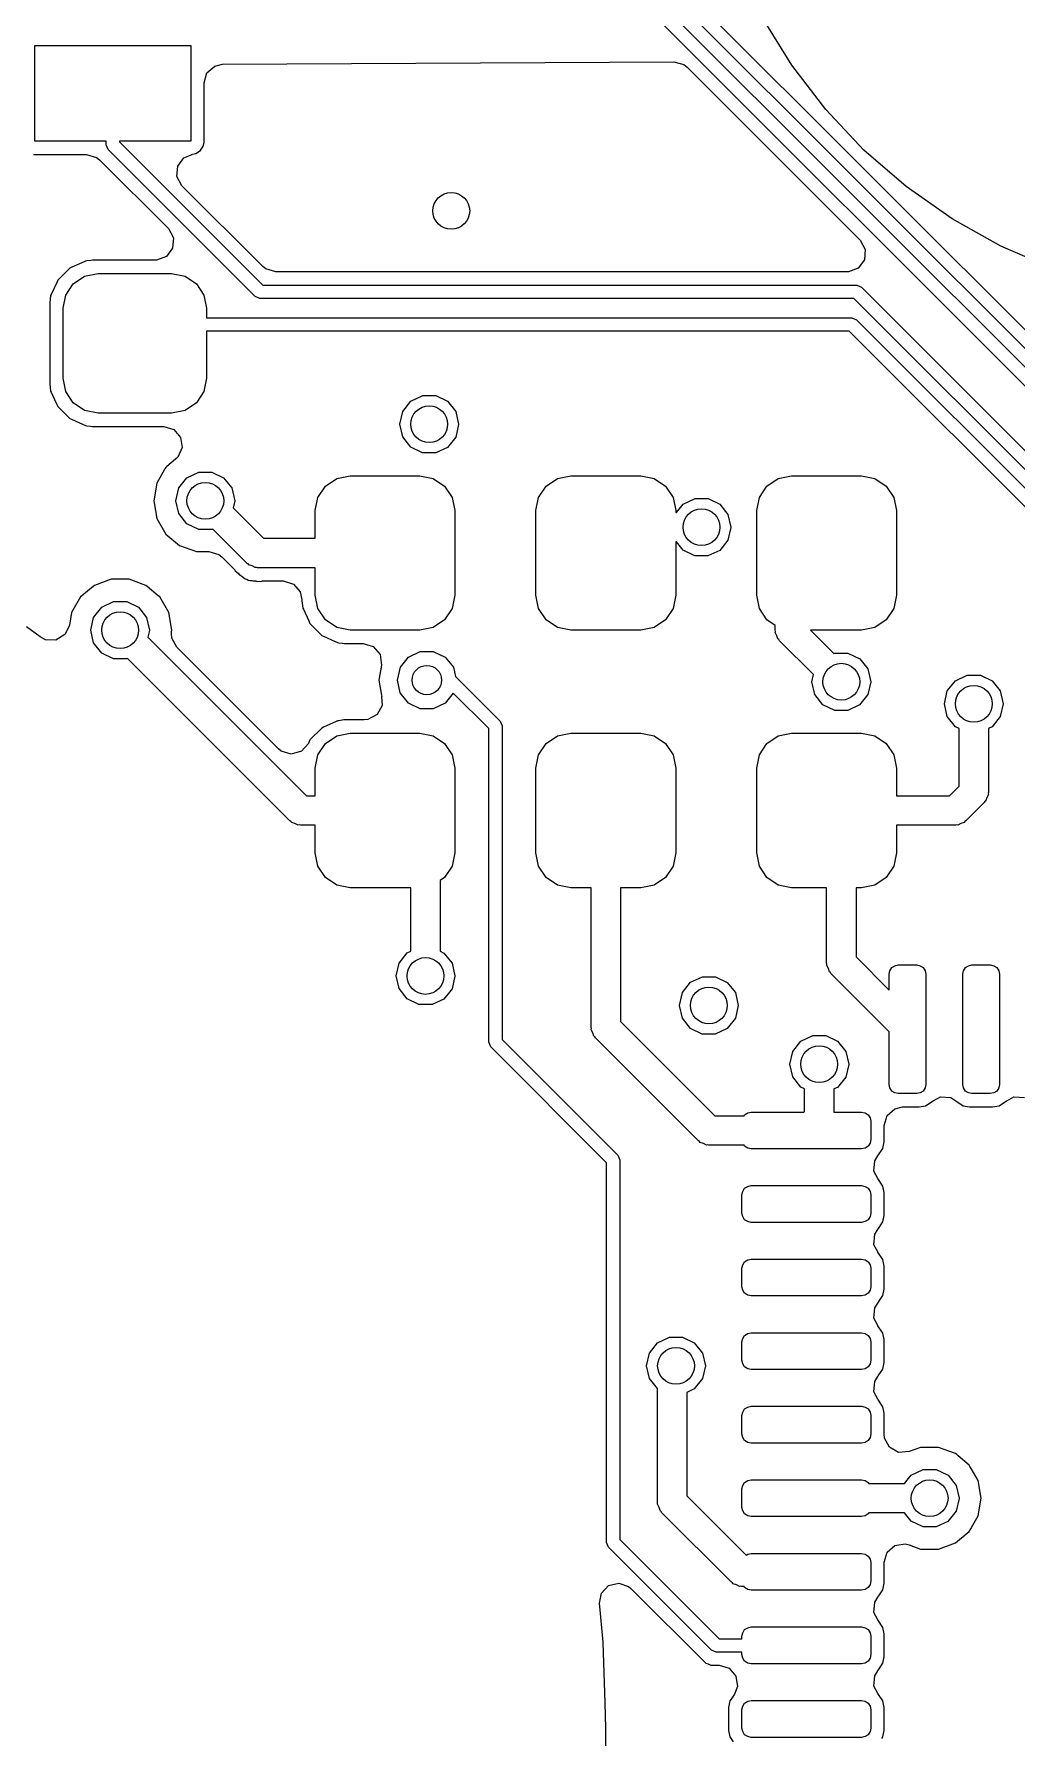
# Model space of a CAD drawing. Extents: x 115.8 to 161.6, y -138.1 to -92.4.
# Drawn here: x 143.87 to 150.54, y -115.33 to -103.75 of the extents above; entities that cross this region are included whole.
import ezdxf

# ---------------------------------------------------------------- set-up
doc = ezdxf.new("R2010")
doc.units = 0
doc.layers.add('BLACK', color=7, linetype='CONTINUOUS')

msp = doc.modelspace()

# ---------------------------------------------------------------- linework, layer by layer
at = {"layer": 'BLACK', "linetype": 'CONTINUOUS'}
for p, q in [((153.339, -108.882), (145.903, -101.445)), ((145.953, -101.368), (153.39, -108.805)), ((148.245, -103.406), (152.894, -108.055)), ((152.844, -108.132), (148.168, -103.456)), ((149.013, -103.959), (148.814, -103.637)), ((143.87, -104.475), (143.87, -103.825)), ((143.87, -103.825), (144.93, -103.825)), ((144.93, -103.825), (144.93, -104.475)), ((145.04, -104.011), (145.094, -103.965)), ((145.094, -103.965), (145.146, -103.953)), ((145.146, -103.953), (148.212, -103.936)), ((148.212, -103.936), (148.281, -103.955)), ((148.281, -103.955), (148.302, -103.973)), ((148.302, -103.973), (149.479, -105.149)), ((149.244, -104.26), (149.013, -103.959)), ((145.02, -104.079), (145.04, -104.011)), ((145.02, -104.484), (145.02, -104.079)), ((149.504, -104.537), (149.244, -104.26)), ((143.861, -104.566), (144.222, -104.566)), ((144.355, -104.475), (143.87, -104.475)), ((144.222, -104.566), (144.29, -104.586)), ((144.355, -104.5), (144.355, -104.475)), ((144.368, -104.532), (144.355, -104.5)), ((145.368, -105.532), (144.368, -104.532)), ((144.93, -104.475), (144.445, -104.475)), ((144.445, -104.475), (144.445, -104.481)), ((144.445, -104.481), (145.419, -105.455)), ((144.884, -104.589), (144.939, -104.567)), ((144.939, -104.565), (144.953, -104.563)), ((144.939, -104.567), (144.939, -104.565)), ((144.953, -104.563), (144.965, -104.56)), ((144.953, -104.563), (144.953, -104.563)), ((144.965, -104.56), (144.976, -104.553)), ((144.976, -104.553), (144.985, -104.547)), ((144.976, -104.553), (144.976, -104.553)), ((144.985, -104.547), (144.995, -104.54)), ((144.995, -104.54), (145.015, -104.51)), ((145.015, -104.51), (145.02, -104.484)), ((149.791, -104.785), (149.504, -104.537)), ((144.29, -104.586), (144.311, -104.602)), ((144.311, -104.602), (144.778, -105.069)), ((144.836, -104.716), (144.841, -104.645)), ((144.841, -104.645), (144.884, -104.589)), ((144.87, -104.779), (144.836, -104.716)), ((145.419, -105.328), (144.87, -104.779)), ((150.102, -105.003), (149.791, -104.785)), ((150.433, -105.189), (150.102, -105.003)), ((144.778, -105.069), (144.812, -105.132)), ((144.812, -105.132), (144.807, -105.203)), ((149.479, -105.149), (149.513, -105.212)), ((144.764, -105.259), (144.698, -105.284)), ((144.807, -105.203), (144.764, -105.259)), ((149.513, -105.212), (149.508, -105.283)), ((150.781, -105.34), (150.433, -105.189)), ((144.109, -105.34), (144.027, -105.421)), ((144.123, -105.333), (144.109, -105.34)), ((144.205, -105.295), (144.123, -105.333)), ((144.214, -105.291), (144.205, -105.295)), ((144.205, -105.295), (144.205, -105.295)), ((144.209, -105.393), (144.3, -105.375)), ((144.223, -105.29), (144.214, -105.291)), ((144.25, -105.286), (144.223, -105.29)), ((144.223, -105.29), (144.223, -105.29)), ((144.262, -105.284), (144.25, -105.286)), ((144.689, -105.284), (144.262, -105.284)), ((144.3, -105.375), (144.8, -105.375)), ((144.698, -105.284), (144.689, -105.284)), ((144.8, -105.375), (144.891, -105.393)), ((145.44, -105.344), (145.419, -105.328)), ((145.508, -105.364), (145.44, -105.344)), ((149.39, -105.364), (145.508, -105.364)), ((149.399, -105.364), (149.39, -105.364)), ((149.465, -105.339), (149.399, -105.364)), ((149.508, -105.283), (149.465, -105.339)), ((144.023, -105.431), (143.982, -105.518)), ((144.027, -105.421), (144.023, -105.431)), ((144.023, -105.431), (144.023, -105.431)), ((144.081, -105.522), (144.132, -105.445)), ((144.132, -105.445), (144.209, -105.393)), ((144.891, -105.393), (144.968, -105.445)), ((144.968, -105.445), (145.019, -105.522)), ((145.419, -105.455), (149.455, -105.455)), ((149.455, -105.455), (149.486, -105.468)), ((149.486, -105.468), (153.023, -109.005)), ((143.978, -105.526), (143.972, -105.574)), ((143.972, -105.574), (143.972, -106.126)), ((143.982, -105.518), (143.978, -105.526)), ((144.062, -105.612), (144.081, -105.522)), ((144.062, -106.087), (144.062, -105.612)), ((145.019, -105.522), (145.037, -105.612)), ((145.037, -105.612), (145.037, -105.677)), ((145.4, -105.545), (145.368, -105.532)), ((149.436, -105.545), (145.4, -105.545)), ((152.973, -109.082), (149.436, -105.545)), ((145.037, -105.677), (149.422, -105.677)), ((149.422, -105.677), (149.454, -105.69)), ((149.454, -105.69), (153.119, -109.355)), ((149.403, -105.767), (145.037, -105.767)), ((145.037, -105.767), (145.037, -106.087)), ((153.068, -109.432), (149.403, -105.767)), ((143.972, -106.126), (143.978, -106.174)), ((143.978, -106.174), (143.982, -106.182)), ((143.982, -106.182), (143.982, -106.182)), ((143.982, -106.182), (144.005, -106.232)), ((144.081, -106.178), (144.062, -106.087)), ((144.132, -106.255), (144.081, -106.178)), ((145.019, -106.178), (144.968, -106.255)), ((145.037, -106.087), (145.019, -106.178)), ((144.005, -106.232), (144.027, -106.279)), ((144.027, -106.279), (144.109, -106.36)), ((144.209, -106.307), (144.132, -106.255)), ((144.3, -106.325), (144.209, -106.307)), ((144.891, -106.307), (144.8, -106.325)), ((144.968, -106.255), (144.891, -106.307)), ((146.35, -106.4), (146.37, -106.313)), ((146.37, -106.313), (146.425, -106.243)), ((146.425, -106.243), (146.506, -106.205)), ((146.506, -106.205), (146.595, -106.205)), ((146.595, -106.205), (146.675, -106.244)), ((146.675, -106.244), (146.73, -106.313)), ((146.73, -106.313), (146.75, -106.4)), ((144.109, -106.36), (144.119, -106.365)), ((144.119, -106.365), (144.119, -106.365)), ((144.119, -106.365), (144.194, -106.4)), ((144.194, -106.4), (144.214, -106.409)), ((144.214, -106.409), (144.223, -106.41)), ((144.223, -106.41), (144.223, -106.41)), ((144.223, -106.41), (144.249, -106.414)), ((144.249, -106.414), (144.262, -106.415)), ((144.262, -106.415), (144.746, -106.415)), ((144.8, -106.325), (144.3, -106.325)), ((144.746, -106.415), (144.814, -106.436)), ((146.37, -106.486), (146.35, -106.4)), ((146.75, -106.401), (146.73, -106.487)), ((146.75, -106.4), (146.75, -106.401)), ((144.814, -106.436), (144.861, -106.489)), ((144.861, -106.489), (144.871, -106.559)), ((146.425, -106.556), (146.37, -106.486)), ((146.73, -106.487), (146.674, -106.557)), ((144.827, -106.638), (144.768, -106.687)), ((144.842, -106.624), (144.827, -106.638)), ((144.871, -106.559), (144.842, -106.624)), ((146.505, -106.595), (146.425, -106.556)), ((146.594, -106.595), (146.505, -106.595)), ((146.674, -106.557), (146.594, -106.595)), ((144.752, -106.708), (144.699, -106.8)), ((144.754, -106.704), (144.752, -106.708)), ((144.76, -106.695), (144.754, -106.704)), ((144.754, -106.704), (144.754, -106.704)), ((144.768, -106.687), (144.76, -106.695)), ((144.768, -106.687), (144.768, -106.687)), ((144.849, -106.833), (144.904, -106.764)), ((144.904, -106.764), (144.984, -106.725)), ((144.984, -106.725), (145.073, -106.725)), ((145.073, -106.725), (145.153, -106.764)), ((145.153, -106.764), (145.209, -106.833)), ((145.845, -106.82), (145.922, -106.768)), ((145.922, -106.768), (146.012, -106.75)), ((146.012, -106.75), (146.487, -106.75)), ((146.487, -106.75), (146.578, -106.768)), ((146.578, -106.768), (146.655, -106.82)), ((147.345, -106.82), (147.422, -106.768)), ((147.422, -106.768), (147.512, -106.75)), ((147.512, -106.75), (147.987, -106.75)), ((147.987, -106.75), (148.078, -106.768)), ((148.078, -106.768), (148.155, -106.82)), ((148.845, -106.82), (148.922, -106.768)), ((148.922, -106.768), (149.012, -106.75)), ((149.012, -106.75), (149.487, -106.75)), ((149.487, -106.75), (149.578, -106.768)), ((149.578, -106.768), (149.655, -106.82)), ((144.699, -106.8), (144.678, -106.92)), ((144.829, -106.92), (144.849, -106.833)), ((145.209, -106.833), (145.229, -106.92)), ((145.793, -106.897), (145.845, -106.82)), ((146.655, -106.82), (146.707, -106.897)), ((147.293, -106.897), (147.345, -106.82)), ((148.155, -106.82), (148.207, -106.897)), ((148.793, -106.897), (148.845, -106.82)), ((149.655, -106.82), (149.707, -106.897)), ((144.678, -106.92), (144.699, -107.04)), ((144.848, -107.006), (144.829, -106.92)), ((144.904, -107.076), (144.848, -107.006)), ((145.229, -106.921), (145.218, -106.968)), ((145.218, -106.968), (145.425, -107.175)), ((145.229, -106.92), (145.229, -106.921)), ((145.775, -106.987), (145.793, -106.897)), ((145.775, -107.175), (145.775, -106.987)), ((146.707, -106.897), (146.725, -106.987)), ((146.725, -106.987), (146.725, -107.562)), ((147.275, -106.987), (147.293, -106.897)), ((147.275, -107.562), (147.275, -106.987)), ((148.207, -106.897), (148.225, -106.987)), ((148.225, -106.987), (148.225, -107)), ((148.225, -107), (148.23, -107)), ((148.23, -107), (148.275, -106.943)), ((148.275, -106.943), (148.356, -106.905)), ((148.356, -106.905), (148.445, -106.905)), ((148.445, -106.905), (148.525, -106.944)), ((148.525, -106.944), (148.58, -107.013)), ((148.775, -106.987), (148.793, -106.897)), ((148.775, -107.562), (148.775, -106.987)), ((149.707, -106.897), (149.725, -106.987)), ((149.725, -106.987), (149.725, -107.562)), ((144.699, -107.04), (144.76, -107.146)), ((144.984, -107.115), (144.904, -107.076)), ((145.073, -107.115), (144.984, -107.115)), ((145.079, -107.112), (145.073, -107.115)), ((145.313, -107.346), (145.079, -107.112)), ((148.58, -107.013), (148.6, -107.1)), ((148.6, -107.101), (148.58, -107.187)), ((148.6, -107.1), (148.6, -107.101)), ((144.76, -107.146), (144.853, -107.224)), ((144.853, -107.224), (144.968, -107.266)), ((145.425, -107.175), (145.775, -107.175)), ((148.23, -107.2), (148.225, -107.2)), ((148.225, -107.2), (148.225, -107.562)), ((148.275, -107.256), (148.23, -107.2)), ((148.58, -107.187), (148.524, -107.257)), ((144.968, -107.266), (145.053, -107.266)), ((145.053, -107.266), (145.121, -107.286)), ((145.121, -107.286), (145.142, -107.302)), ((145.142, -107.302), (145.225, -107.386)), ((145.32, -107.349), (145.313, -107.346)), ((145.325, -107.356), (145.32, -107.349)), ((148.355, -107.295), (148.275, -107.256)), ((148.444, -107.295), (148.355, -107.295)), ((148.524, -107.257), (148.444, -107.295)), ((144.389, -107.454), (144.275, -107.496)), ((144.511, -107.454), (144.389, -107.454)), ((144.625, -107.496), (144.511, -107.454)), ((145.225, -107.386), (145.226, -107.387)), ((145.226, -107.387), (145.231, -107.397)), ((145.231, -107.397), (145.242, -107.405)), ((145.242, -107.405), (145.242, -107.406)), ((145.242, -107.406), (145.251, -107.413)), ((145.251, -107.413), (145.257, -107.418)), ((145.257, -107.418), (145.259, -107.42)), ((145.259, -107.42), (145.264, -107.425)), ((145.264, -107.425), (145.27, -107.429)), ((145.27, -107.429), (145.273, -107.431)), ((145.273, -107.431), (145.279, -107.435)), ((145.279, -107.435), (145.288, -107.442)), ((145.288, -107.442), (145.288, -107.442)), ((145.288, -107.442), (145.299, -107.451)), ((145.299, -107.451), (145.31, -107.453)), ((145.31, -107.453), (145.319, -107.459)), ((145.319, -107.459), (145.333, -107.461)), ((145.347, -107.363), (145.325, -107.356)), ((145.333, -107.461), (145.333, -107.461)), ((145.333, -107.461), (145.344, -107.462)), ((145.344, -107.462), (145.352, -107.464)), ((145.368, -107.374), (145.347, -107.363)), ((145.352, -107.464), (145.355, -107.464)), ((145.355, -107.464), (145.362, -107.465)), ((145.362, -107.465), (145.369, -107.465)), ((145.376, -107.373), (145.368, -107.374)), ((145.369, -107.465), (145.372, -107.466)), ((145.372, -107.466), (145.38, -107.466)), ((145.384, -107.375), (145.376, -107.373)), ((145.38, -107.466), (145.405, -107.469)), ((145.775, -107.375), (145.384, -107.375)), ((145.405, -107.469), (145.416, -107.466)), ((145.416, -107.466), (145.417, -107.465)), ((145.417, -107.465), (145.558, -107.465)), ((145.558, -107.465), (145.627, -107.486)), ((145.775, -107.562), (145.775, -107.375)), ((144.181, -107.574), (144.12, -107.68)), ((144.191, -107.567), (144.181, -107.574)), ((144.266, -107.503), (144.191, -107.567)), ((144.275, -107.496), (144.266, -107.503)), ((144.634, -107.503), (144.625, -107.496)), ((144.709, -107.567), (144.634, -107.503)), ((144.719, -107.574), (144.709, -107.567)), ((144.78, -107.68), (144.719, -107.574)), ((145.627, -107.486), (145.673, -107.539)), ((145.673, -107.539), (145.684, -107.591)), ((145.793, -107.653), (145.775, -107.562)), ((146.725, -107.562), (146.707, -107.653)), ((147.293, -107.653), (147.275, -107.562)), ((148.225, -107.562), (148.207, -107.653)), ((148.793, -107.653), (148.775, -107.562)), ((149.725, -107.562), (149.707, -107.653)), ((144.12, -107.68), (144.105, -107.766)), ((144.27, -107.713), (144.325, -107.643)), ((144.325, -107.643), (144.406, -107.605)), ((144.406, -107.605), (144.495, -107.605)), ((144.495, -107.605), (144.575, -107.644)), ((144.575, -107.644), (144.63, -107.713)), ((144.801, -107.8), (144.78, -107.68)), ((145.684, -107.591), (145.684, -107.601)), ((145.684, -107.601), (145.691, -107.649)), ((145.691, -107.649), (145.695, -107.657)), ((145.695, -107.657), (145.695, -107.657)), ((145.695, -107.657), (145.732, -107.737)), ((145.845, -107.73), (145.793, -107.653)), ((146.707, -107.653), (146.655, -107.73)), ((147.345, -107.73), (147.293, -107.653)), ((148.207, -107.653), (148.155, -107.73)), ((148.845, -107.73), (148.793, -107.653)), ((149.707, -107.653), (149.655, -107.73)), ((143.906, -107.846), (143.813, -107.778)), ((144.105, -107.767), (144.074, -107.83)), ((144.105, -107.766), (144.105, -107.767)), ((144.25, -107.8), (144.27, -107.713)), ((144.27, -107.886), (144.25, -107.8)), ((144.63, -107.713), (144.65, -107.8)), ((144.65, -107.801), (144.639, -107.848)), ((144.65, -107.8), (144.65, -107.801)), ((144.799, -107.811), (144.801, -107.8)), ((144.799, -107.822), (144.799, -107.811)), ((145.732, -107.737), (145.74, -107.754)), ((145.74, -107.754), (145.821, -107.835)), ((145.922, -107.782), (145.845, -107.73)), ((146.012, -107.8), (145.922, -107.782)), ((146.487, -107.8), (146.012, -107.8)), ((146.578, -107.782), (146.487, -107.8)), ((146.655, -107.73), (146.578, -107.782)), ((147.422, -107.782), (147.345, -107.73)), ((147.512, -107.8), (147.422, -107.782)), ((147.987, -107.8), (147.512, -107.8)), ((148.078, -107.782), (147.987, -107.8)), ((148.155, -107.73), (148.078, -107.782)), ((148.9, -107.767), (148.845, -107.73)), ((148.9, -107.8), (148.9, -107.767)), ((148.902, -107.808), (148.9, -107.8)), ((148.901, -107.816), (148.902, -107.808)), ((148.912, -107.837), (148.901, -107.816)), ((149.487, -107.8), (149.141, -107.8)), ((149.141, -107.8), (149.299, -107.958)), ((149.578, -107.782), (149.487, -107.8)), ((149.655, -107.73), (149.578, -107.782)), ((143.942, -107.865), (143.906, -107.846)), ((144.013, -107.867), (143.942, -107.865)), ((144.074, -107.83), (144.013, -107.867)), ((144.325, -107.956), (144.27, -107.886)), ((144.639, -107.848), (145.716, -108.925)), ((144.8, -107.822), (144.799, -107.822)), ((144.801, -107.853), (144.8, -107.822)), ((144.835, -107.916), (144.801, -107.853)), ((145.525, -108.606), (144.835, -107.916)), ((145.821, -107.835), (145.831, -107.84)), ((145.831, -107.84), (145.831, -107.84)), ((145.831, -107.84), (145.911, -107.877)), ((145.911, -107.877), (145.926, -107.884)), ((145.926, -107.884), (145.936, -107.885)), ((145.936, -107.885), (145.936, -107.885)), ((145.936, -107.885), (145.961, -107.889)), ((145.961, -107.889), (145.974, -107.89)), ((145.974, -107.89), (146.102, -107.89)), ((146.102, -107.89), (146.17, -107.911)), ((146.17, -107.911), (146.216, -107.964)), ((148.919, -107.859), (148.912, -107.837)), ((148.926, -107.864), (148.919, -107.859)), ((148.929, -107.871), (148.926, -107.864)), ((149.161, -108.102), (148.929, -107.871)), ((144.405, -107.995), (144.325, -107.956)), ((144.494, -107.995), (144.405, -107.995)), ((144.501, -107.992), (144.494, -107.995)), ((145.604, -109.096), (144.501, -107.992)), ((146.226, -108.038), (146.208, -108.139)), ((146.216, -107.964), (146.226, -108.038)), ((146.354, -108.052), (146.409, -107.983)), ((146.409, -107.983), (146.489, -107.944)), ((146.489, -107.944), (146.578, -107.944)), ((146.578, -107.944), (146.658, -107.983)), ((146.658, -107.983), (146.714, -108.052)), ((149.299, -107.958), (149.306, -107.955)), ((149.306, -107.955), (149.395, -107.955)), ((149.395, -107.955), (149.475, -107.994)), ((149.475, -107.994), (149.53, -108.063)), ((146.208, -108.139), (146.226, -108.242)), ((146.334, -108.139), (146.354, -108.052)), ((146.353, -108.225), (146.334, -108.139)), ((146.714, -108.052), (146.728, -108.114)), ((146.728, -108.114), (147.032, -108.418)), ((149.15, -108.15), (149.161, -108.102)), ((149.17, -108.236), (149.15, -108.15)), ((149.53, -108.063), (149.55, -108.15)), ((149.55, -108.151), (149.53, -108.237)), ((149.55, -108.15), (149.55, -108.151)), ((150.07, -108.213), (150.125, -108.143)), ((150.125, -108.143), (150.206, -108.105)), ((150.206, -108.105), (150.295, -108.105)), ((150.295, -108.105), (150.375, -108.144)), ((150.375, -108.144), (150.43, -108.213)), ((146.226, -108.242), (146.228, -108.25)), ((146.228, -108.25), (146.227, -108.251)), ((146.227, -108.251), (146.231, -108.311)), ((146.409, -108.295), (146.353, -108.225)), ((146.713, -108.227), (146.658, -108.296)), ((146.955, -108.469), (146.713, -108.227)), ((149.225, -108.306), (149.17, -108.236)), ((149.53, -108.237), (149.474, -108.307)), ((150.05, -108.3), (150.07, -108.213)), ((150.43, -108.213), (150.45, -108.3)), ((146.196, -108.373), (146.134, -108.407)), ((146.231, -108.311), (146.196, -108.373)), ((146.489, -108.334), (146.409, -108.295)), ((146.578, -108.334), (146.489, -108.334)), ((146.658, -108.296), (146.578, -108.334)), ((149.305, -108.345), (149.225, -108.306)), ((149.394, -108.345), (149.305, -108.345)), ((149.474, -108.307), (149.394, -108.345)), ((150.07, -108.386), (150.05, -108.3)), ((150.125, -108.456), (150.07, -108.386)), ((150.43, -108.387), (150.374, -108.457)), ((150.45, -108.301), (150.43, -108.387)), ((150.45, -108.3), (150.45, -108.301)), ((145.821, -108.465), (145.74, -108.546)), ((145.831, -108.46), (145.821, -108.465)), ((145.918, -108.42), (145.831, -108.46)), ((145.926, -108.416), (145.918, -108.42)), ((145.918, -108.42), (145.918, -108.42)), ((145.922, -108.518), (146.012, -108.5)), ((145.936, -108.415), (145.926, -108.416)), ((145.97, -108.41), (145.936, -108.415)), ((145.936, -108.415), (145.936, -108.415)), ((145.974, -108.409), (145.97, -108.41)), ((145.97, -108.41), (145.97, -108.41)), ((146.108, -108.409), (145.974, -108.409)), ((146.012, -108.5), (146.487, -108.5)), ((146.134, -108.407), (146.108, -108.409)), ((146.487, -108.5), (146.578, -108.518)), ((146.955, -110.6), (146.955, -108.469)), ((147.032, -108.418), (147.032, -108.418)), ((147.032, -108.418), (147.032, -108.418)), ((147.032, -108.418), (147.045, -108.45)), ((147.045, -108.45), (147.045, -108.45)), ((147.045, -108.45), (147.045, -110.581)), ((147.422, -108.518), (147.512, -108.5)), ((147.512, -108.5), (147.987, -108.5)), ((147.987, -108.5), (148.078, -108.518)), ((148.922, -108.518), (149.012, -108.5)), ((149.012, -108.5), (149.487, -108.5)), ((149.487, -108.5), (149.578, -108.518)), ((150.15, -108.468), (150.125, -108.456)), ((150.15, -108.859), (150.15, -108.468)), ((150.374, -108.457), (150.35, -108.468)), ((150.35, -108.468), (150.35, -108.9)), ((145.545, -108.622), (145.525, -108.606)), ((145.613, -108.643), (145.545, -108.622)), ((145.682, -108.623), (145.613, -108.643)), ((145.729, -108.57), (145.682, -108.623)), ((145.735, -108.556), (145.729, -108.57)), ((145.74, -108.546), (145.735, -108.556)), ((145.793, -108.647), (145.845, -108.57)), ((145.845, -108.57), (145.922, -108.518)), ((146.578, -108.518), (146.655, -108.57)), ((146.655, -108.57), (146.707, -108.647)), ((147.293, -108.647), (147.345, -108.57)), ((147.345, -108.57), (147.422, -108.518)), ((148.078, -108.518), (148.155, -108.57)), ((148.155, -108.57), (148.207, -108.647)), ((148.793, -108.647), (148.845, -108.57)), ((148.845, -108.57), (148.922, -108.518)), ((149.578, -108.518), (149.655, -108.57)), ((149.655, -108.57), (149.707, -108.647)), ((145.775, -108.737), (145.793, -108.647)), ((145.775, -108.925), (145.775, -108.737)), ((146.707, -108.647), (146.725, -108.737)), ((146.725, -108.737), (146.725, -109.312)), ((147.275, -108.737), (147.293, -108.647)), ((147.275, -109.312), (147.275, -108.737)), ((148.207, -108.647), (148.225, -108.737)), ((148.225, -108.737), (148.225, -109.312)), ((148.775, -108.737), (148.793, -108.647)), ((148.775, -109.312), (148.775, -108.737)), ((149.707, -108.647), (149.725, -108.737)), ((149.725, -108.737), (149.725, -108.925)), ((150.084, -108.925), (150.15, -108.859)), ((145.716, -108.925), (145.775, -108.925)), ((149.725, -108.925), (150.084, -108.925)), ((150.321, -108.971), (150.196, -109.096)), ((150.324, -108.964), (150.321, -108.971)), ((150.331, -108.959), (150.324, -108.964)), ((150.338, -108.937), (150.331, -108.959)), ((150.349, -108.916), (150.338, -108.937)), ((150.35, -108.9), (150.348, -108.908)), ((150.348, -108.908), (150.349, -108.916)), ((145.611, -109.099), (145.604, -109.096)), ((145.616, -109.106), (145.611, -109.099)), ((145.638, -109.113), (145.616, -109.106)), ((145.659, -109.124), (145.638, -109.113)), ((145.667, -109.123), (145.659, -109.124)), ((145.675, -109.125), (145.667, -109.123)), ((145.775, -109.125), (145.675, -109.125)), ((145.775, -109.312), (145.775, -109.125)), ((150.125, -109.125), (149.725, -109.125)), ((149.725, -109.125), (149.725, -109.312)), ((150.133, -109.123), (150.125, -109.125)), ((150.141, -109.124), (150.133, -109.123)), ((150.162, -109.113), (150.141, -109.124)), ((150.184, -109.106), (150.162, -109.113)), ((150.189, -109.099), (150.184, -109.106)), ((150.196, -109.096), (150.189, -109.099)), ((145.793, -109.403), (145.775, -109.312)), ((146.725, -109.312), (146.707, -109.403)), ((147.293, -109.403), (147.275, -109.312)), ((148.225, -109.312), (148.207, -109.403)), ((148.793, -109.403), (148.775, -109.312)), ((149.725, -109.312), (149.707, -109.403)), ((145.845, -109.48), (145.793, -109.403)), ((146.707, -109.403), (146.655, -109.48)), ((147.345, -109.48), (147.293, -109.403)), ((148.207, -109.403), (148.155, -109.48)), ((148.845, -109.48), (148.793, -109.403)), ((149.707, -109.403), (149.655, -109.48)), ((145.922, -109.532), (145.845, -109.48)), ((146.012, -109.55), (145.922, -109.532)), ((146.425, -109.55), (146.012, -109.55)), ((146.425, -109.982), (146.425, -109.55)), ((146.655, -109.48), (146.625, -109.501)), ((146.625, -109.501), (146.625, -109.982)), ((147.422, -109.532), (147.345, -109.48)), ((147.512, -109.55), (147.422, -109.532)), ((147.65, -109.55), (147.512, -109.55)), ((147.65, -110.5), (147.65, -109.55)), ((147.987, -109.55), (147.85, -109.55)), ((147.85, -109.55), (147.85, -110.459)), ((148.078, -109.532), (147.987, -109.55)), ((148.155, -109.48), (148.078, -109.532)), ((148.922, -109.532), (148.845, -109.48)), ((149.012, -109.55), (148.922, -109.532)), ((149.25, -109.55), (149.012, -109.55)), ((149.25, -110.062), (149.25, -109.55)), ((149.487, -109.55), (149.45, -109.55)), ((149.45, -109.55), (149.45, -110.021)), ((149.578, -109.532), (149.487, -109.55)), ((149.655, -109.48), (149.578, -109.532)), ((146.345, -110.063), (146.401, -109.993)), ((146.401, -109.993), (146.425, -109.982)), ((146.625, -109.982), (146.65, -109.994)), ((146.65, -109.994), (146.705, -110.063)), ((146.325, -110.15), (146.345, -110.063)), ((146.705, -110.063), (146.725, -110.15)), ((149.252, -110.07), (149.25, -110.062)), ((149.251, -110.078), (149.252, -110.07)), ((149.262, -110.099), (149.251, -110.078)), ((149.269, -110.121), (149.262, -110.099)), ((149.276, -110.126), (149.269, -110.121)), ((149.279, -110.133), (149.276, -110.126)), ((149.675, -110.529), (149.279, -110.133)), ((149.45, -110.021), (149.675, -110.246)), ((149.675, -110.137), (149.68, -110.114)), ((149.68, -110.114), (149.693, -110.093)), ((149.693, -110.093), (149.714, -110.08)), ((149.714, -110.08), (149.737, -110.075)), ((149.737, -110.075), (149.862, -110.075)), ((149.862, -110.075), (149.886, -110.08)), ((149.886, -110.08), (149.907, -110.093)), ((149.907, -110.093), (149.92, -110.114)), ((149.92, -110.114), (149.925, -110.137)), ((150.175, -110.137), (150.18, -110.114)), ((150.18, -110.114), (150.193, -110.093)), ((150.193, -110.093), (150.214, -110.08)), ((150.214, -110.08), (150.237, -110.075)), ((150.237, -110.075), (150.362, -110.075)), ((150.362, -110.075), (150.386, -110.08)), ((150.386, -110.08), (150.407, -110.093)), ((150.407, -110.093), (150.42, -110.114)), ((150.42, -110.114), (150.425, -110.137)), ((146.345, -110.236), (146.325, -110.15)), ((146.4, -110.306), (146.345, -110.236)), ((146.705, -110.237), (146.649, -110.307)), ((146.725, -110.151), (146.705, -110.237)), ((146.725, -110.15), (146.725, -110.151)), ((148.27, -110.263), (148.325, -110.193)), ((148.325, -110.193), (148.406, -110.155)), ((148.406, -110.155), (148.495, -110.155)), ((148.495, -110.155), (148.575, -110.194)), ((148.575, -110.194), (148.63, -110.263)), ((149.675, -110.246), (149.675, -110.137)), ((149.925, -110.137), (149.925, -110.887)), ((150.175, -110.887), (150.175, -110.137)), ((150.425, -110.137), (150.425, -110.887)), ((146.48, -110.345), (146.4, -110.306)), ((146.569, -110.345), (146.48, -110.345)), ((146.649, -110.307), (146.569, -110.345)), ((148.25, -110.35), (148.27, -110.263)), ((148.27, -110.436), (148.25, -110.35)), ((148.63, -110.263), (148.65, -110.35)), ((148.65, -110.351), (148.63, -110.437)), ((148.65, -110.35), (148.65, -110.351)), ((147.85, -110.459), (148.491, -111.1)), ((148.325, -110.506), (148.27, -110.436)), ((148.63, -110.437), (148.574, -110.507)), ((147.045, -110.581), (147.832, -111.368)), ((147.652, -110.508), (147.65, -110.5)), ((147.651, -110.516), (147.652, -110.508)), ((147.662, -110.537), (147.651, -110.516)), ((147.669, -110.559), (147.662, -110.537)), ((147.676, -110.564), (147.669, -110.559)), ((147.679, -110.571), (147.676, -110.564)), ((148.379, -111.271), (147.679, -110.571)), ((148.405, -110.545), (148.325, -110.506)), ((148.494, -110.545), (148.405, -110.545)), ((148.574, -110.507), (148.494, -110.545)), ((149.02, -110.663), (149.075, -110.593)), ((149.075, -110.593), (149.156, -110.555)), ((149.156, -110.555), (149.245, -110.555)), ((149.245, -110.555), (149.325, -110.594)), ((149.325, -110.594), (149.38, -110.663)), ((149.675, -110.887), (149.675, -110.529)), ((146.968, -110.632), (146.955, -110.6)), ((147.755, -111.419), (146.968, -110.632)), ((149, -110.75), (149.02, -110.663)), ((149.38, -110.663), (149.4, -110.75)), ((149.02, -110.836), (149, -110.75)), ((149.4, -110.751), (149.38, -110.837)), ((149.4, -110.75), (149.4, -110.751)), ((149.075, -110.906), (149.02, -110.836)), ((149.1, -110.918), (149.075, -110.906)), ((149.1, -111.071), (149.1, -110.918)), ((149.324, -110.907), (149.3, -110.918)), ((149.3, -110.918), (149.3, -111.075)), ((149.38, -110.837), (149.324, -110.907)), ((149.68, -110.911), (149.675, -110.887)), ((149.693, -110.932), (149.68, -110.911)), ((149.714, -110.945), (149.693, -110.932)), ((149.737, -110.95), (149.714, -110.945)), ((149.886, -110.945), (149.862, -110.95)), ((149.907, -110.932), (149.886, -110.945)), ((149.92, -110.911), (149.907, -110.932)), ((149.925, -110.887), (149.92, -110.911)), ((150.18, -110.911), (150.175, -110.887)), ((150.193, -110.932), (150.18, -110.911)), ((150.214, -110.945), (150.193, -110.932)), ((150.237, -110.95), (150.214, -110.945)), ((150.386, -110.945), (150.362, -110.95)), ((150.407, -110.932), (150.386, -110.945)), ((150.42, -110.911), (150.407, -110.932)), ((150.425, -110.887), (150.42, -110.911)), ((149.661, -111.098), (149.714, -111.052)), ((149.714, -111.052), (149.766, -111.04)), ((149.862, -110.95), (149.737, -110.95)), ((149.766, -111.04), (149.878, -111.04)), ((149.878, -111.04), (149.922, -111.032)), ((149.922, -111.032), (149.973, -110.998)), ((149.973, -110.998), (149.974, -110.999)), ((149.974, -110.999), (150.023, -110.972)), ((150.023, -110.972), (150.094, -110.977)), ((150.094, -110.977), (150.127, -110.998)), ((150.127, -110.998), (150.127, -110.998)), ((150.127, -110.998), (150.178, -111.032)), ((150.178, -111.032), (150.222, -111.04)), ((150.222, -111.04), (150.378, -111.04)), ((150.362, -110.95), (150.237, -110.95)), ((150.378, -111.04), (150.422, -111.032)), ((150.422, -111.032), (150.473, -110.998)), ((150.473, -110.998), (150.474, -110.999)), ((150.474, -110.999), (150.523, -110.972)), ((150.523, -110.972), (150.594, -110.977)), ((148.491, -111.1), (148.689, -111.1)), ((148.689, -111.1), (148.693, -111.093)), ((148.693, -111.093), (148.714, -111.08)), ((148.714, -111.08), (148.737, -111.075)), ((148.737, -111.075), (149.096, -111.075)), ((149.096, -111.075), (149.1, -111.071)), ((149.3, -111.075), (149.487, -111.075)), ((149.487, -111.075), (149.511, -111.08)), ((149.511, -111.08), (149.532, -111.093)), ((149.532, -111.093), (149.545, -111.114)), ((149.545, -111.114), (149.55, -111.137)), ((149.55, -111.137), (149.55, -111.262)), ((149.641, -111.166), (149.661, -111.098)), ((149.641, -111.278), (149.641, -111.166)), ((148.386, -111.274), (148.379, -111.271)), ((148.391, -111.281), (148.386, -111.274)), ((148.413, -111.288), (148.391, -111.281)), ((148.434, -111.299), (148.413, -111.288)), ((149.545, -111.286), (149.532, -111.307)), ((149.55, -111.262), (149.545, -111.286)), ((149.632, -111.322), (149.641, -111.278)), ((147.832, -111.368), (147.845, -111.4)), ((147.845, -111.4), (147.845, -113.981)), ((148.442, -111.298), (148.434, -111.299)), ((148.45, -111.3), (148.442, -111.298)), ((148.689, -111.3), (148.45, -111.3)), ((148.693, -111.307), (148.689, -111.3)), ((148.714, -111.32), (148.693, -111.307)), ((148.737, -111.325), (148.714, -111.32)), ((149.487, -111.325), (148.737, -111.325)), ((149.511, -111.32), (149.487, -111.325)), ((149.532, -111.307), (149.511, -111.32)), ((149.572, -111.477), (149.577, -111.406)), ((149.577, -111.406), (149.598, -111.373)), ((149.598, -111.373), (149.599, -111.372)), ((149.598, -111.373), (149.598, -111.373)), ((149.599, -111.372), (149.632, -111.322)), ((147.755, -114), (147.755, -111.419)), ((149.599, -111.526), (149.572, -111.477)), ((148.675, -111.637), (148.68, -111.614)), ((148.675, -111.762), (148.675, -111.637)), ((148.68, -111.614), (148.693, -111.593)), ((148.693, -111.593), (148.714, -111.58)), ((148.714, -111.58), (148.737, -111.575)), ((148.737, -111.575), (149.487, -111.575)), ((149.487, -111.575), (149.511, -111.58)), ((149.511, -111.58), (149.532, -111.593)), ((149.532, -111.593), (149.545, -111.614)), ((149.545, -111.614), (149.55, -111.637)), ((149.55, -111.637), (149.55, -111.762)), ((149.598, -111.527), (149.599, -111.526)), ((149.632, -111.578), (149.598, -111.527)), ((149.641, -111.622), (149.632, -111.578)), ((149.641, -111.778), (149.641, -111.622)), ((148.68, -111.786), (148.675, -111.762)), ((148.693, -111.807), (148.68, -111.786)), ((148.714, -111.82), (148.693, -111.807)), ((148.737, -111.825), (148.714, -111.82)), ((149.487, -111.825), (148.737, -111.825)), ((149.511, -111.82), (149.487, -111.825)), ((149.532, -111.807), (149.511, -111.82)), ((149.545, -111.786), (149.532, -111.807)), ((149.55, -111.762), (149.545, -111.786)), ((149.598, -111.873), (149.632, -111.822)), ((149.632, -111.822), (149.641, -111.778)), ((149.572, -111.977), (149.577, -111.906)), ((149.599, -112.026), (149.572, -111.977)), ((149.577, -111.906), (149.598, -111.873)), ((149.598, -111.873), (149.598, -111.873)), ((148.68, -112.114), (148.693, -112.093)), ((148.693, -112.093), (148.714, -112.08)), ((148.714, -112.08), (148.737, -112.075)), ((148.737, -112.075), (149.487, -112.075)), ((149.487, -112.075), (149.511, -112.08)), ((149.511, -112.08), (149.532, -112.093)), ((149.532, -112.093), (149.545, -112.114)), ((149.598, -112.027), (149.599, -112.026)), ((149.632, -112.078), (149.598, -112.027)), ((149.641, -112.122), (149.632, -112.078)), ((148.675, -112.137), (148.68, -112.114)), ((148.675, -112.262), (148.675, -112.137)), ((149.545, -112.114), (149.55, -112.137)), ((149.55, -112.137), (149.55, -112.262)), ((149.641, -112.278), (149.641, -112.122)), ((148.68, -112.286), (148.675, -112.262)), ((148.693, -112.307), (148.68, -112.286)), ((148.714, -112.32), (148.693, -112.307)), ((148.737, -112.325), (148.714, -112.32)), ((149.487, -112.325), (148.737, -112.325)), ((149.511, -112.32), (149.487, -112.325)), ((149.532, -112.307), (149.511, -112.32)), ((149.545, -112.286), (149.532, -112.307)), ((149.55, -112.262), (149.545, -112.286)), ((149.613, -112.35), (149.632, -112.322)), ((149.632, -112.322), (149.641, -112.278)), ((149.572, -112.477), (149.577, -112.406)), ((149.577, -112.406), (149.598, -112.373)), ((149.598, -112.373), (149.613, -112.35)), ((149.598, -112.373), (149.598, -112.373)), ((149.599, -112.526), (149.572, -112.477)), ((149.598, -112.527), (149.599, -112.526)), ((149.632, -112.578), (149.598, -112.527)), ((148.047, -112.713), (148.102, -112.643)), ((148.102, -112.643), (148.182, -112.605)), ((148.182, -112.605), (148.271, -112.605)), ((148.271, -112.605), (148.351, -112.644)), ((148.351, -112.644), (148.407, -112.713)), ((148.675, -112.637), (148.68, -112.614)), ((148.675, -112.762), (148.675, -112.637)), ((148.68, -112.614), (148.693, -112.593)), ((148.693, -112.593), (148.714, -112.58)), ((148.714, -112.58), (148.737, -112.575)), ((148.737, -112.575), (149.487, -112.575)), ((149.487, -112.575), (149.511, -112.58)), ((149.511, -112.58), (149.532, -112.593)), ((149.532, -112.593), (149.545, -112.614)), ((149.545, -112.614), (149.55, -112.637)), ((149.55, -112.637), (149.55, -112.762)), ((149.641, -112.622), (149.632, -112.578)), ((149.641, -112.778), (149.641, -112.622)), ((148.027, -112.8), (148.047, -112.713)), ((148.407, -112.713), (148.427, -112.8)), ((148.68, -112.786), (148.675, -112.762)), ((148.693, -112.807), (148.68, -112.786)), ((149.545, -112.786), (149.532, -112.807)), ((149.55, -112.762), (149.545, -112.786)), ((149.632, -112.822), (149.641, -112.778)), ((148.046, -112.886), (148.027, -112.8)), ((148.1, -112.954), (148.046, -112.886)), ((148.406, -112.887), (148.351, -112.957)), ((148.427, -112.801), (148.406, -112.887)), ((148.427, -112.8), (148.427, -112.801)), ((148.714, -112.82), (148.693, -112.807)), ((148.737, -112.825), (148.714, -112.82)), ((149.487, -112.825), (148.737, -112.825)), ((149.511, -112.82), (149.487, -112.825)), ((149.532, -112.807), (149.511, -112.82)), ((149.572, -112.977), (149.577, -112.906)), ((149.577, -112.906), (149.598, -112.873)), ((149.598, -112.873), (149.601, -112.868)), ((149.598, -112.873), (149.598, -112.873)), ((149.601, -112.868), (149.632, -112.822)), ((148.1, -113.725), (148.1, -112.954)), ((148.351, -112.957), (148.3, -112.981)), ((148.3, -112.981), (148.3, -113.684)), ((149.599, -113.026), (149.572, -112.977)), ((149.598, -113.027), (149.599, -113.026)), ((149.632, -113.078), (149.598, -113.027)), ((148.675, -113.137), (148.68, -113.114)), ((148.675, -113.262), (148.675, -113.137)), ((148.68, -113.114), (148.693, -113.093)), ((148.693, -113.093), (148.714, -113.08)), ((148.714, -113.08), (148.737, -113.075)), ((148.737, -113.075), (149.487, -113.075)), ((149.487, -113.075), (149.511, -113.08)), ((149.511, -113.08), (149.532, -113.093)), ((149.532, -113.093), (149.545, -113.114)), ((149.545, -113.114), (149.55, -113.137)), ((149.55, -113.137), (149.55, -113.262)), ((149.641, -113.122), (149.632, -113.078)), ((149.641, -113.265), (149.641, -113.122)), ((148.68, -113.286), (148.675, -113.262)), ((149.55, -113.262), (149.545, -113.286)), ((148.693, -113.307), (148.68, -113.286)), ((148.714, -113.32), (148.693, -113.307)), ((148.737, -113.325), (148.714, -113.32)), ((149.487, -113.325), (148.737, -113.325)), ((149.511, -113.32), (149.487, -113.325)), ((149.532, -113.307), (149.511, -113.32)), ((149.545, -113.286), (149.532, -113.307)), ((149.643, -113.291), (149.641, -113.265)), ((149.677, -113.353), (149.643, -113.291)), ((149.739, -113.388), (149.677, -113.353)), ((149.889, -113.355), (149.81, -113.383)), ((150.011, -113.355), (149.889, -113.355)), ((150.125, -113.396), (150.011, -113.355)), ((149.81, -113.383), (149.739, -113.388)), ((150.134, -113.403), (150.125, -113.396)), ((150.144, -113.412), (150.134, -113.403)), ((150.219, -113.474), (150.144, -113.412)), ((150.224, -113.484), (150.219, -113.474)), ((150.232, -113.497), (150.224, -113.484)), ((150.224, -113.484), (150.224, -113.484)), ((148.68, -113.614), (148.693, -113.593)), ((148.693, -113.593), (148.714, -113.58)), ((148.714, -113.58), (148.737, -113.575)), ((148.737, -113.575), (149.487, -113.575)), ((149.487, -113.575), (149.511, -113.58)), ((149.511, -113.58), (149.532, -113.593)), ((149.532, -113.593), (149.536, -113.6)), ((149.536, -113.6), (149.78, -113.6)), ((149.78, -113.6), (149.825, -113.543)), ((149.825, -113.543), (149.906, -113.505)), ((149.906, -113.505), (149.995, -113.505)), ((149.995, -113.505), (150.075, -113.544)), ((150.075, -113.544), (150.13, -113.613)), ((150.28, -113.58), (150.232, -113.497)), ((150.301, -113.7), (150.28, -113.58)), ((148.102, -113.733), (148.1, -113.725)), ((148.3, -113.684), (148.703, -114.087)), ((148.675, -113.637), (148.68, -113.614)), ((148.675, -113.762), (148.675, -113.637)), ((150.13, -113.613), (150.15, -113.7)), ((150.15, -113.701), (150.13, -113.787)), ((150.15, -113.7), (150.15, -113.701)), ((150.28, -113.82), (150.301, -113.7)), ((148.101, -113.741), (148.102, -113.733)), ((148.112, -113.762), (148.101, -113.741)), ((148.119, -113.784), (148.112, -113.762)), ((148.126, -113.789), (148.119, -113.784)), ((148.129, -113.796), (148.126, -113.789)), ((148.604, -114.271), (148.129, -113.796)), ((148.68, -113.786), (148.675, -113.762)), ((148.693, -113.807), (148.68, -113.786)), ((148.714, -113.82), (148.693, -113.807)), ((148.737, -113.825), (148.714, -113.82)), ((149.487, -113.825), (148.737, -113.825)), ((149.511, -113.82), (149.487, -113.825)), ((149.532, -113.807), (149.511, -113.82)), ((149.536, -113.8), (149.532, -113.807)), ((149.78, -113.8), (149.536, -113.8)), ((149.825, -113.856), (149.78, -113.8)), ((150.13, -113.787), (150.074, -113.857)), ((150.244, -113.883), (150.28, -113.82)), ((149.905, -113.895), (149.825, -113.856)), ((149.994, -113.895), (149.905, -113.895)), ((150.074, -113.857), (149.994, -113.895)), ((150.125, -114.004), (150.219, -113.926)), ((150.219, -113.926), (150.23, -113.907)), ((150.23, -113.907), (150.244, -113.883)), ((147.768, -114.032), (147.755, -114)), ((148.468, -114.732), (147.768, -114.032)), ((147.845, -113.981), (148.519, -114.655)), ((149.641, -114.135), (149.661, -114.067)), ((149.661, -114.067), (149.714, -114.02)), ((149.714, -114.02), (149.784, -114.01)), ((149.784, -114.01), (149.81, -114.017)), ((149.81, -114.017), (149.889, -114.045)), ((149.889, -114.045), (150.011, -114.045)), ((150.011, -114.045), (150.125, -114.004)), ((148.703, -114.087), (148.714, -114.08)), ((148.714, -114.08), (148.737, -114.075)), ((148.737, -114.075), (149.487, -114.075)), ((149.487, -114.075), (149.511, -114.08)), ((149.511, -114.08), (149.532, -114.093)), ((149.532, -114.093), (149.545, -114.114)), ((149.545, -114.114), (149.55, -114.137)), ((149.55, -114.137), (149.55, -114.262)), ((149.641, -114.278), (149.641, -114.135)), ((147.72, -114.344), (147.769, -114.293)), ((147.769, -114.293), (147.838, -114.276)), ((147.838, -114.276), (147.905, -114.299)), ((147.905, -114.299), (147.921, -114.313)), ((148.611, -114.274), (148.604, -114.271)), ((148.616, -114.281), (148.611, -114.274)), ((148.638, -114.288), (148.616, -114.281)), ((148.659, -114.299), (148.638, -114.288)), ((148.667, -114.298), (148.659, -114.299)), ((148.675, -114.3), (148.667, -114.298)), ((148.689, -114.3), (148.675, -114.3)), ((148.693, -114.307), (148.689, -114.3)), ((149.545, -114.286), (149.532, -114.307)), ((149.55, -114.262), (149.545, -114.286)), ((149.632, -114.322), (149.641, -114.278)), ((147.707, -114.414), (147.72, -114.344)), ((147.714, -114.484), (147.707, -114.414)), ((147.921, -114.313), (148.43, -114.821)), ((148.714, -114.32), (148.693, -114.307)), ((148.737, -114.325), (148.714, -114.32)), ((149.487, -114.325), (148.737, -114.325)), ((149.511, -114.32), (149.487, -114.325)), ((149.532, -114.307), (149.511, -114.32)), ((149.572, -114.477), (149.577, -114.406)), ((149.577, -114.406), (149.598, -114.373)), ((149.598, -114.373), (149.613, -114.35)), ((149.598, -114.373), (149.598, -114.373)), ((149.613, -114.35), (149.632, -114.322)), ((147.732, -114.679), (147.714, -114.484)), ((149.599, -114.526), (149.572, -114.477)), ((149.598, -114.527), (149.599, -114.526)), ((149.632, -114.578), (149.598, -114.527)), ((148.675, -114.637), (148.68, -114.614)), ((148.675, -114.655), (148.675, -114.637)), ((148.68, -114.614), (148.693, -114.593)), ((148.693, -114.593), (148.714, -114.58)), ((148.714, -114.58), (148.737, -114.575)), ((148.737, -114.575), (149.487, -114.575)), ((149.487, -114.575), (149.511, -114.58)), ((149.511, -114.58), (149.532, -114.593)), ((149.532, -114.593), (149.545, -114.614)), ((149.545, -114.614), (149.55, -114.637)), ((149.55, -114.637), (149.55, -114.762)), ((149.641, -114.622), (149.632, -114.578)), ((149.641, -114.778), (149.641, -114.622)), ((147.733, -114.681), (147.732, -114.679)), ((147.746, -115.09), (147.733, -114.681)), ((147.733, -114.681), (147.733, -114.681)), ((148.5, -114.745), (148.468, -114.732)), ((148.675, -114.745), (148.5, -114.745)), ((148.519, -114.655), (148.675, -114.655)), ((148.675, -114.762), (148.675, -114.745)), ((148.68, -114.786), (148.675, -114.762)), ((149.55, -114.762), (149.545, -114.786)), ((148.43, -114.821), (148.446, -114.826)), ((148.446, -114.826), (148.448, -114.827)), ((148.448, -114.827), (148.449, -114.827)), ((148.449, -114.827), (148.464, -114.835)), ((148.464, -114.835), (148.52, -114.835)), ((148.52, -114.835), (148.588, -114.856)), ((148.588, -114.856), (148.634, -114.909)), ((148.693, -114.807), (148.68, -114.786)), ((148.714, -114.82), (148.693, -114.807)), ((148.737, -114.825), (148.714, -114.82)), ((149.487, -114.825), (148.737, -114.825)), ((149.511, -114.82), (149.487, -114.825)), ((149.532, -114.807), (149.511, -114.82)), ((149.545, -114.786), (149.532, -114.807)), ((149.577, -114.906), (149.598, -114.873)), ((149.598, -114.872), (149.632, -114.822)), ((149.598, -114.873), (149.598, -114.872)), ((149.598, -114.873), (149.598, -114.873)), ((149.632, -114.822), (149.641, -114.778)), ((148.644, -114.979), (148.624, -115.031)), ((148.634, -114.909), (148.644, -114.979)), ((149.572, -114.977), (149.577, -114.906)), ((149.599, -115.026), (149.572, -114.977)), ((147.751, -115.265), (147.746, -115.09)), ((148.593, -115.078), (148.584, -115.122)), ((148.602, -115.065), (148.593, -115.078)), ((148.624, -115.031), (148.602, -115.065)), ((148.675, -115.137), (148.68, -115.114)), ((148.68, -115.114), (148.693, -115.093)), ((148.693, -115.093), (148.714, -115.08)), ((148.714, -115.08), (148.737, -115.075)), ((148.737, -115.075), (149.487, -115.075)), ((149.487, -115.075), (149.511, -115.08)), ((149.511, -115.08), (149.532, -115.093)), ((149.532, -115.093), (149.545, -115.114)), ((149.545, -115.114), (149.55, -115.137)), ((149.598, -115.027), (149.599, -115.026)), ((149.632, -115.078), (149.598, -115.027)), ((149.641, -115.122), (149.632, -115.078)), ((148.584, -115.122), (148.584, -115.278)), ((148.675, -115.262), (148.675, -115.137)), ((149.55, -115.137), (149.55, -115.262)), ((149.641, -115.278), (149.641, -115.122)), ((147.75, -115.423), (147.751, -115.266)), ((147.751, -115.266), (147.751, -115.265)), ((148.584, -115.278), (148.593, -115.322)), ((148.593, -115.322), (148.616, -115.356)), ((148.68, -115.286), (148.675, -115.262)), ((148.693, -115.307), (148.68, -115.286)), ((148.714, -115.32), (148.693, -115.307)), ((148.737, -115.325), (148.714, -115.32)), ((149.487, -115.325), (148.737, -115.325)), ((149.511, -115.32), (149.487, -115.325)), ((149.532, -115.307), (149.511, -115.32)), ((149.545, -115.286), (149.532, -115.307)), ((149.55, -115.262), (149.545, -115.286)), ((149.625, -115.333), (149.632, -115.322)), ((149.632, -115.322), (149.641, -115.278))]:
    msp.add_line(p, q, dxfattribs=at)
at = {"layer": 'BLACK'}
for centre, radius in [((146.7, -104.95), 0.125), ((146.55, -106.4), 0.125), ((145.029, -106.92), 0.125), ((148.4, -107.1), 0.125), ((144.45, -107.8), 0.125), ((146.534, -108.139), 0.1), ((149.35, -108.15), 0.125), ((150.25, -108.3), 0.125), ((146.525, -110.15), 0.125), ((148.45, -110.35), 0.125), ((149.2, -110.75), 0.125), ((148.227, -112.8), 0.125), ((149.95, -113.7), 0.125)]:
    msp.add_circle(centre, radius, dxfattribs=at)

doc.saveas('drawing.dxf')
